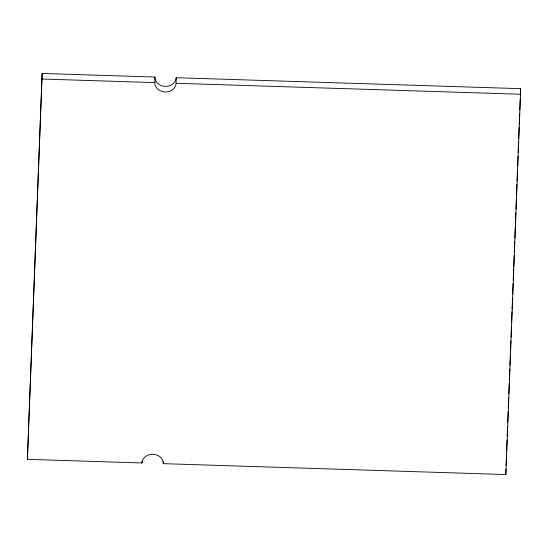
<?xml version="1.0" encoding="UTF-8"?>
<svg xmlns="http://www.w3.org/2000/svg" width="548" height="548" viewBox="0 0 548 548"><rect width="100%" height="100%" fill="white"/><g stroke="black" fill="none" stroke-linecap="round" stroke-linejoin="round"><path stroke-width="0.82" d="M27.4 459.334L42.148 73.446L154.926 77.035A10.638 9.063 0.8 0 0 165.208 86.426A10.638 9.063 0.8 0 0 176.189 77.713L520.6 88.666L520.525 94.242L505.852 474.554L163.256 463.656A10.638 9.063 0.8 0 0 152.974 454.258A10.638 9.063 0.8 0 0 141.994 462.978L27.4 459.334L42.148 73.446M141.994 462.978L142.014 461.382M520.525 94.242L176.114 83.289A10.638 9.063 0.8 0 1 165.126 92.002A10.638 9.063 0.8 0 1 154.844 82.611L154.926 77.035M163.256 463.656L163.29 461.265M176.114 83.289L176.189 77.713M505.852 474.554L505.934 468.978M506.064 465.56L506.523 453.593M506.626 451.031L507.051 439.921M507.181 436.503L507.578 426.248M507.708 422.83L508.14 411.719M508.27 408.301L508.702 397.19M508.832 393.772L509.229 383.518M509.359 380.1L509.791 368.989M509.921 365.571L510.346 354.46M510.448 351.891L510.873 340.781M511.01 337.363L511.435 326.259M511.565 322.834L511.996 311.73M512.092 309.161L512.524 298.05M512.654 294.632L513.086 283.522M513.216 280.103L513.647 268.993M513.743 266.431L514.175 255.32M514.305 251.902L514.702 241.647M514.832 238.229L515.257 227.119M515.394 223.7L515.819 212.59M515.949 209.172L516.346 198.917M516.476 195.499L516.908 184.388M517.038 180.97L517.47 169.859M517.6 166.441L517.997 156.187M518.127 152.769L518.559 141.658M518.689 138.24L519.114 127.129M519.216 124.56L519.641 113.457M519.778 110.032L520.203 98.928M520.34 95.51L520.6 88.666M42.066 79.022L154.844 82.611"/></g></svg>
